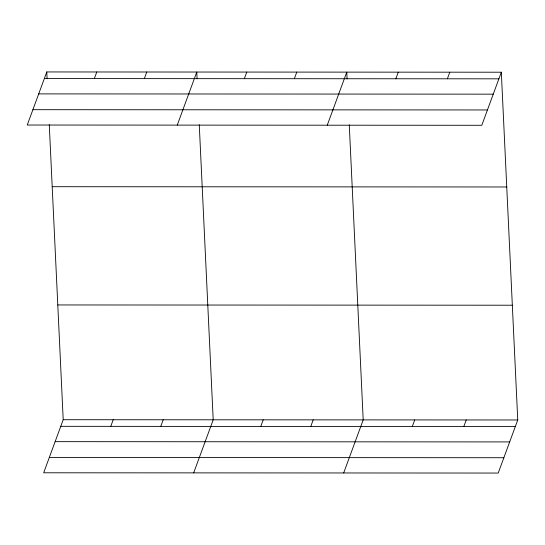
<?xml version="1.0" encoding="UTF-8"?>
<svg xmlns="http://www.w3.org/2000/svg" width="545" height="545" viewBox="0 0 545 545"><rect width="100%" height="100%" fill="white"/><g stroke="black" fill="none" stroke-linecap="round" stroke-linejoin="round"><path stroke-width="0.82" d="M46.781 71.947L27.25 125.023L481.794 125.289L501.325 72.213L46.781 71.947L47.102 78.746M94.346 78.589L96.778 71.974M144.343 78.616L146.775 72.001M49.268 124.648L63.206 419.711L43.675 472.788L498.219 473.053L517.75 419.977L501.325 72.213M177.248 125.112L196.779 72.035L197.099 78.834M110.771 426.354L113.203 419.739M244.344 78.678L246.776 72.063M160.768 426.381L163.207 419.766M294.348 78.712L296.78 72.09M193.679 472.876L213.204 419.8L199.266 124.737M327.252 125.2L346.777 72.124L347.097 78.923M260.769 426.442L263.208 419.827M395.861 78.766L398.293 72.151M310.773 426.476L313.205 419.854M447.377 78.8L449.809 72.185M343.677 472.965L363.202 419.888L349.27 124.825M412.286 426.531L414.718 419.916M463.802 426.565L466.234 419.95M44.343 78.562L498.893 78.827M38.702 93.89L493.252 94.162M32.891 109.688L487.434 109.961M52.197 186.703L506.748 186.976M57.784 304.948L512.327 305.22M63.206 419.711L517.75 419.977M60.768 426.326L515.318 426.592M55.127 441.654L509.677 441.927M49.316 457.453L503.866 457.725"/></g></svg>
